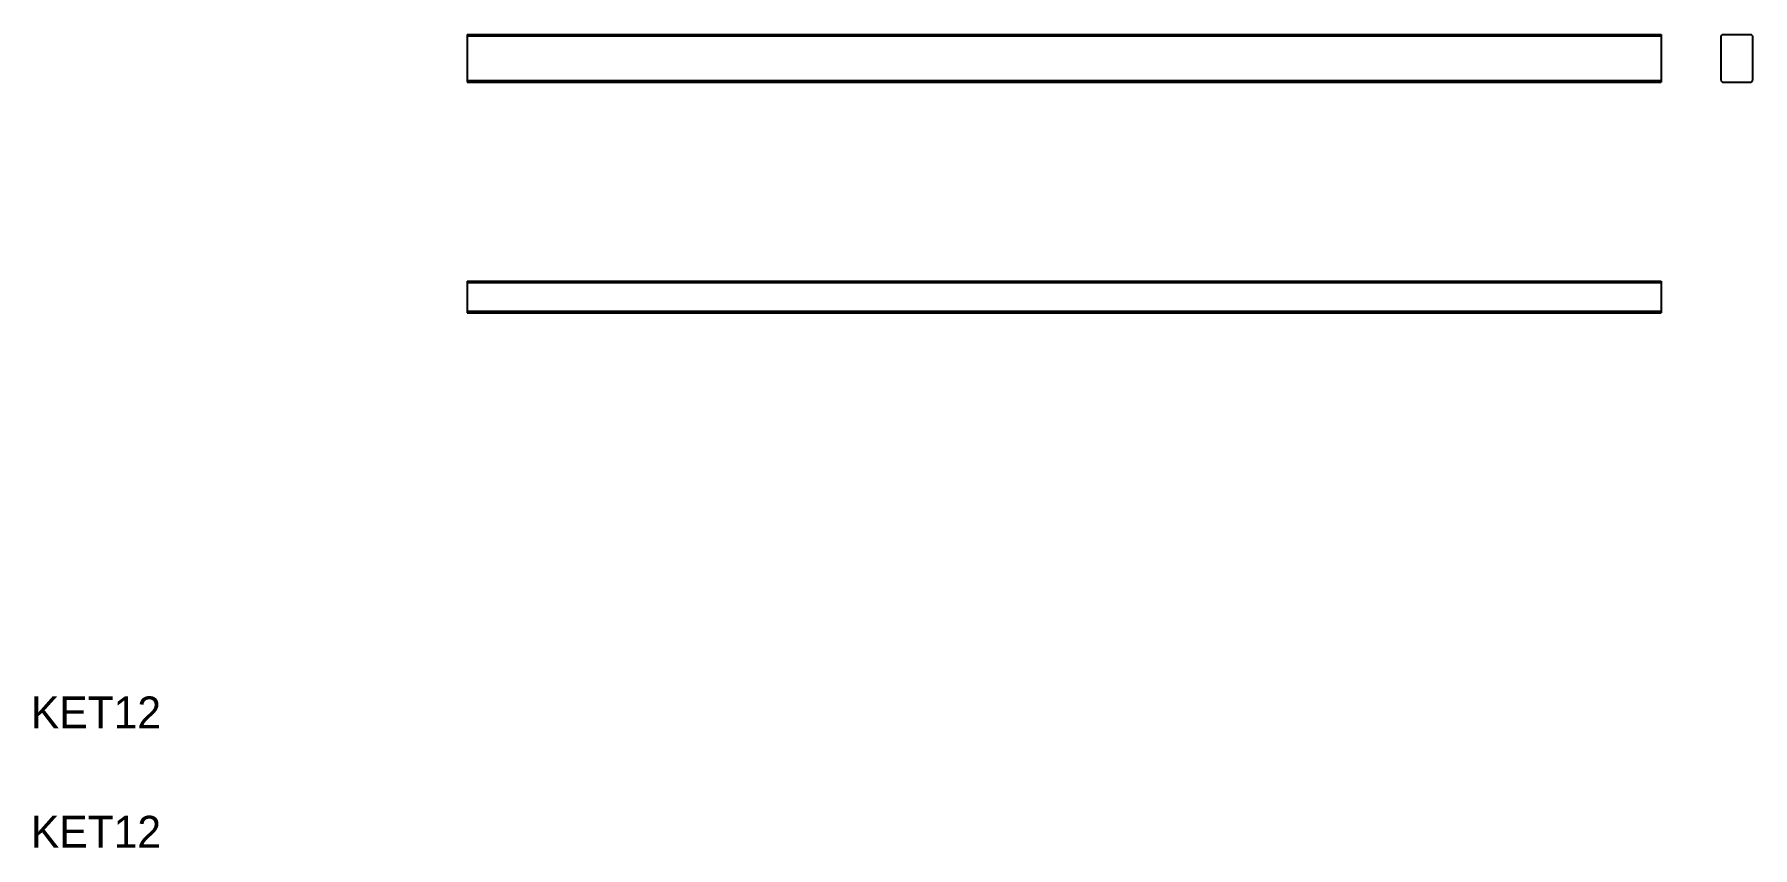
# Model space of a CAD drawing. Extents: x 21 to 453, y 20 to 224.
import ezdxf

# ---------------------------------------------------------------- set-up
doc = ezdxf.new("R2010")
doc.units = 0
doc.layers.get('0').update_dxf_attribs({"linetype": 'CONTINUOUS'})

msp = doc.modelspace()

# ---------------------------------------------------------------- linework, layer by layer
at = {"color": 7, "linetype": 'CONTINUOUS'}
for p, q in [((129.61, 224.43), (429.61, 224.43)), ((129.61, 224.43), (129.61, 212.43)), ((429.61, 224.43), (429.61, 212.43)), ((445.01, 224.43), (444.61, 224.03)), ((444.61, 224.03), (444.61, 212.83)), ((445.01, 224.43), (452.21, 224.43)), ((452.61, 224.03), (452.21, 224.43)), ((452.61, 224.03), (452.61, 212.83)), ((129.61, 212.43), (429.61, 212.43)), ((444.61, 212.83), (445.01, 212.43)), ((445.01, 212.43), (452.21, 212.43)), ((452.21, 212.43), (452.61, 212.83)), ((129.61, 162.43), (429.61, 162.43)), ((129.61, 162.43), (129.61, 154.43)), ((429.61, 162.43), (429.61, 154.43)), ((129.61, 154.43), (429.61, 154.43))]:
    msp.add_line(p, q, dxfattribs=at)
at = {"color": 3, "linetype": 'CONTINUOUS'}
for p, q in [((129.61, 224.03), (429.61, 224.03)), ((129.61, 212.83), (429.61, 212.83)), ((129.61, 162.03), (429.61, 162.03)), ((129.61, 154.83), (429.61, 154.83))]:
    msp.add_line(p, q, dxfattribs=at)

# ---------------------------------------------------------------- texts
at = {"color": 7, "linetype": 'CONTINUOUS'}
for p in [(20, 50), (20, 20)]:
    msp.add_text('KET12', height=8, dxfattribs=at).set_placement(p)

doc.saveas('drawing.dxf')
